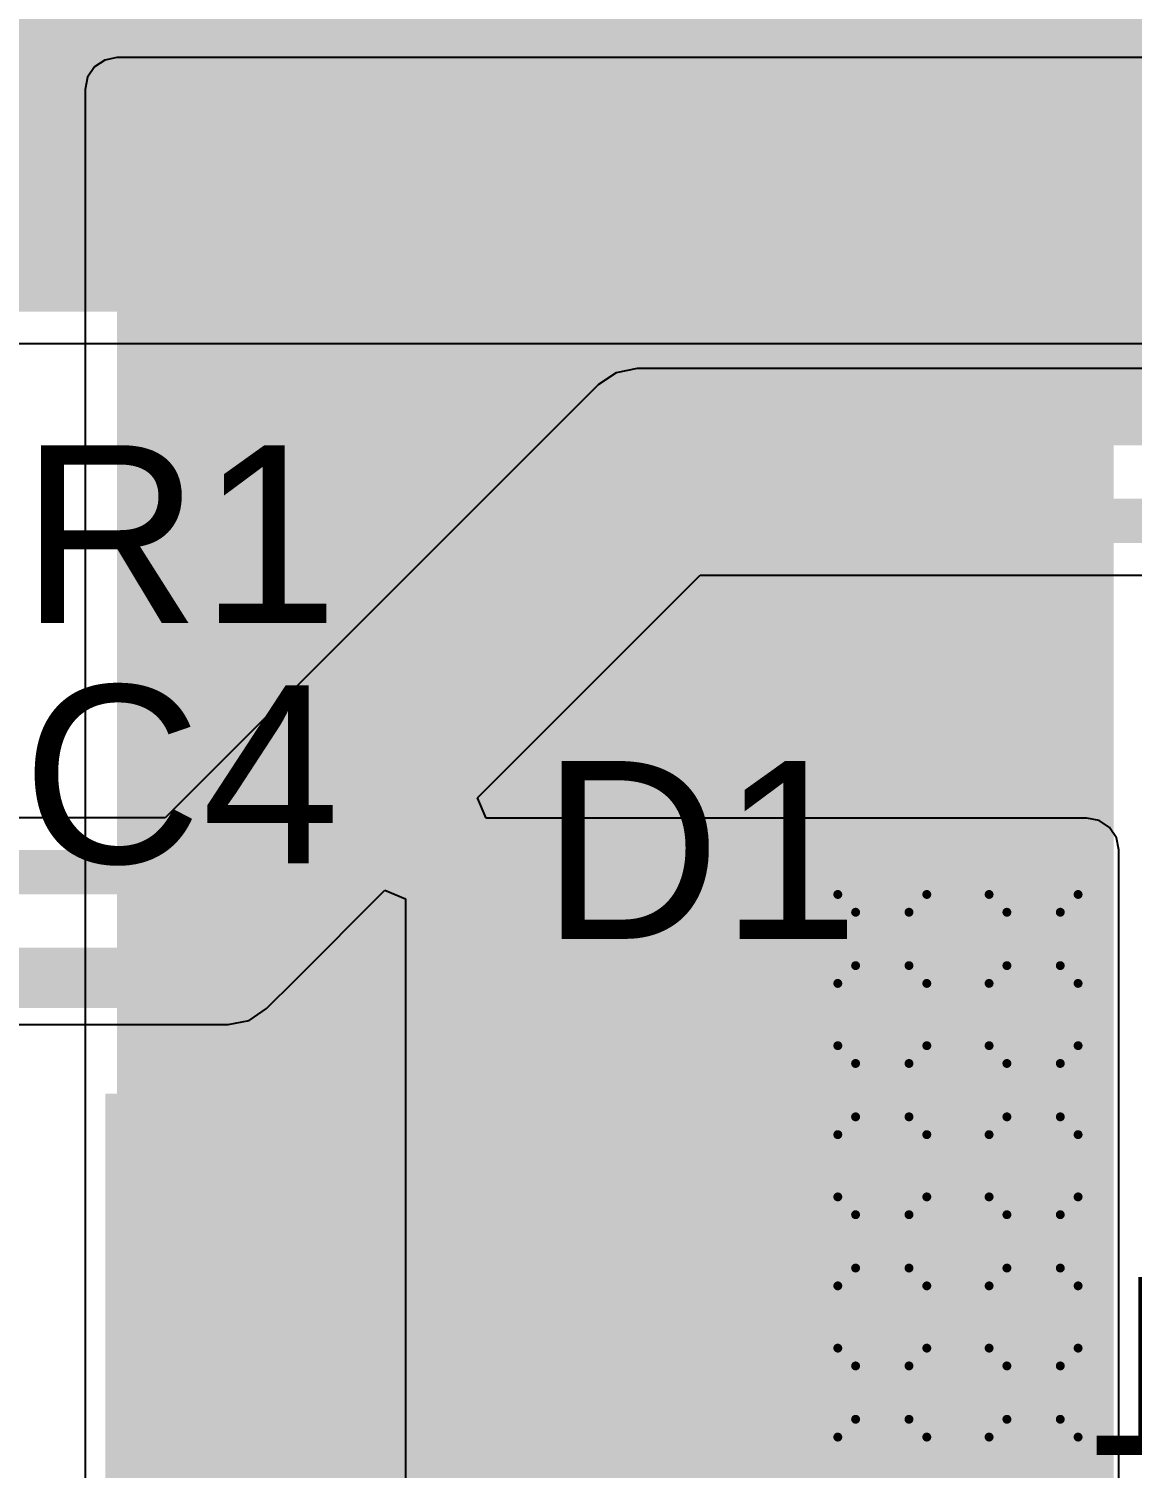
# Model space of a CAD drawing. Header units: inches. Extents: x -8 to 210, y -39 to 109.
# Drawn here: x 76.26 to 82.55, y 13.23 to 21.45 of the extents above; entities that cross this region are included whole.
import ezdxf

# ---------------------------------------------------------------- set-up
doc = ezdxf.new("R2010")
doc.units = ezdxf.units.IN
for name, color, linetype in [('Bottom Layer', 5, 'Continuous'), ('Bottom Overlay', 54, 'Continuous'), ('Bottom Solder', 6, 'Continuous'), ('Drill Drawing', 1, 'Continuous'), ('Top Layer', 1, 'Continuous'), ('Top Overlay', 2, 'Continuous'), ('Top Paste', 8, 'Continuous'), ('Top Solder', 216, 'Continuous'), ('Via Holes', 16, 'Continuous')]:
    doc.layers.add(name, color=color, linetype=linetype)
doc.styles.add('Arial', font='', dxfattribs={"height": 0.2})
doc.styles.add('Arial_Bold', font='', dxfattribs={"height": 0.2})
doc.styles.get('Arial').set_extended_font_data('Arial')
doc.styles.get('Arial_Bold').set_extended_font_data('Arial', bold=True)

# ---------------------------------------------------------------- blocks, each defined once
blk = doc.blocks.new('T__________11')
at = {"layer": 'Top Layer'}
blk.add_hatch(color=1, dxfattribs=at).paths.add_polyline_path([(0.3809999999999999, 0.7619999999999999), (-0.3809999999999999, 0.7619999999999999), (-0.7619999999999999, 0.3809999999999999), (-0.7619999999999999, -0.3809999999999999), (-0.3809999999999999, -0.7619999999999999), (0.3809999999999999, -0.7619999999999999), (0.7619999999999999, -0.3809999999999999), (0.7619999999999999, 0.3809999999999999)])
at = {"layer": 'Top Paste'}
blk.add_hatch(color=8, dxfattribs=at).paths.add_polyline_path([(0.3809999999999999, 0.7619999999999999), (-0.3809999999999999, 0.7619999999999999), (-0.7619999999999999, 0.3809999999999999), (-0.7619999999999999, -0.3809999999999999), (-0.3809999999999999, -0.7619999999999999), (0.3809999999999999, -0.7619999999999999), (0.7619999999999999, -0.3809999999999999), (0.7619999999999999, 0.3809999999999999)])
at = {"layer": 'Top Solder'}
blk.add_hatch(color=216, dxfattribs=at).paths.add_polyline_path([(0.4318, 0.8636), (-0.4318, 0.8636), (-0.8636, 0.4318), (-0.8636, -0.4318), (-0.4318, -0.8636), (0.4318, -0.8636), (0.8636, -0.4318), (0.8636, 0.4318)])
at = {"layer": 'Top Overlay'}
for points in [[(-0.9397999999999999, 0.4318, 0.1999996, 0.1999996, 0), (-0.4318, 0.9397999999999999, 0.1999996, 0.1999996, 0)], [(-0.4318, 0.9397999999999999, 0.1999996, 0.1999996, 0), (0.4318, 0.9397999999999999, 0.1999996, 0.1999996, 0)], [(-0.4318, 0.9397999999999999, 0.1999996, 0.1999996, 0), (0.4318, 0.9397999999999999, 0.1999996, 0.1999996, 0)], [(0.4318, 0.9397999999999999, 0.1999996, 0.1999996, 0), (0.9397999999999999, 0.4318, 0.1999996, 0.1999996, 0)], [(-0.9397999999999999, -0.4318, 0.1999996, 0.1999996, 0), (-0.9397999999999999, 0.4318, 0.1999996, 0.1999996, 0)], [(0.9397999999999999, -0.4318, 0.1999996, 0.1999996, 0), (0.9397999999999999, 0.4318, 0.1999996, 0.1999996, 0)], [(-0.9397999999999999, -0.4318, 0.1999996, 0.1999996, 0), (-0.4318, -0.9397999999999999, 0.1999996, 0.1999996, 0)], [(0.4318, -0.9397999999999999, 0.1999996, 0.1999996, 0), (0.9397999999999999, -0.4318, 0.1999996, 0.1999996, 0)], [(-0.4318, -0.9397999999999999, 0.1999996, 0.1999996, 0), (0.4318, -0.9397999999999999, 0.1999996, 0.1999996, 0)], [(-0.4318, -0.9397999999999999, 0.1999996, 0.1999996, 0), (0.4318, -0.9397999999999999, 0.1999996, 0.1999996, 0)]]:
    blk.add_lwpolyline(points, format="xyseb", dxfattribs=at)
for points in [[(-0.4817998999999999, 0.9397999999999999, 0.0999998, 0.0999998, 1), (-0.3818001, 0.9397999999999999, 0.0999998, 0.0999998, 1)], [(-0.4817998999999999, 0.9397999999999999, 0.0999998, 0.0999998, 1), (-0.3818001, 0.9397999999999999, 0.0999998, 0.0999998, 1)], [(-0.4817998999999999, 0.9397999999999999, 0.0999998, 0.0999998, 1), (-0.3818001, 0.9397999999999999, 0.0999998, 0.0999998, 1)], [(0.3818001, 0.9397999999999999, 0.0999998, 0.0999998, 1), (0.4817998999999999, 0.9397999999999999, 0.0999998, 0.0999998, 1)], [(0.3818001, 0.9397999999999999, 0.0999998, 0.0999998, 1), (0.4817998999999999, 0.9397999999999999, 0.0999998, 0.0999998, 1)], [(0.3818001, 0.9397999999999999, 0.0999998, 0.0999998, 1), (0.4817998999999999, 0.9397999999999999, 0.0999998, 0.0999998, 1)], [(-0.9897999000000001, 0.4318, 0.0999998, 0.0999998, 1), (-0.8898001, 0.4318, 0.0999998, 0.0999998, 1)], [(-0.9897999000000001, 0.4318, 0.0999998, 0.0999998, 1), (-0.8898001, 0.4318, 0.0999998, 0.0999998, 1)], [(0.8898001, 0.4318, 0.0999998, 0.0999998, 1), (0.9897999000000001, 0.4318, 0.0999998, 0.0999998, 1)], [(0.8898001, 0.4318, 0.0999998, 0.0999998, 1), (0.9897999000000001, 0.4318, 0.0999998, 0.0999998, 1)], [(-0.9897999000000001, -0.4318, 0.0999998, 0.0999998, 1), (-0.8898001, -0.4318, 0.0999998, 0.0999998, 1)], [(-0.9897999000000001, -0.4318, 0.0999998, 0.0999998, 1), (-0.8898001, -0.4318, 0.0999998, 0.0999998, 1)], [(0.8898001, -0.4318, 0.0999998, 0.0999998, 1), (0.9897999000000001, -0.4318, 0.0999998, 0.0999998, 1)], [(0.8898001, -0.4318, 0.0999998, 0.0999998, 1), (0.9897999000000001, -0.4318, 0.0999998, 0.0999998, 1)], [(-0.4817998999999999, -0.9397999999999999, 0.0999998, 0.0999998, 1), (-0.3818001, -0.9397999999999999, 0.0999998, 0.0999998, 1)], [(-0.4817998999999999, -0.9397999999999999, 0.0999998, 0.0999998, 1), (-0.3818001, -0.9397999999999999, 0.0999998, 0.0999998, 1)], [(-0.4817998999999999, -0.9397999999999999, 0.0999998, 0.0999998, 1), (-0.3818001, -0.9397999999999999, 0.0999998, 0.0999998, 1)], [(0.3818001, -0.9397999999999999, 0.0999998, 0.0999998, 1), (0.4817998999999999, -0.9397999999999999, 0.0999998, 0.0999998, 1)], [(0.3818001, -0.9397999999999999, 0.0999998, 0.0999998, 1), (0.4817998999999999, -0.9397999999999999, 0.0999998, 0.0999998, 1)], [(0.3818001, -0.9397999999999999, 0.0999998, 0.0999998, 1), (0.4817998999999999, -0.9397999999999999, 0.0999998, 0.0999998, 1)]]:
    blk.add_lwpolyline(points, format="xyseb", close=True, dxfattribs=at)
blk = doc.blocks.new('SMB__112')
at = {"layer": 'Top Layer'}
for points in [[(-3.70000022, -1.20000014), (-3.70000022, 1.20000014), (-0.90000074, 1.20000014), (-0.90000074, -1.20000014)], [(0.90000074, -1.20000014), (0.90000074, 1.20000014), (3.70000022, 1.20000014), (3.70000022, -1.20000014)]]:
    blk.add_hatch(color=1, dxfattribs=at).paths.add_polyline_path(points)
at = {"layer": 'Top Overlay'}
for points in [[(2.59080254, 1.2445873), (4.82600254, 1.2445873), (4.82600254, 1.9049873), (2.59080254, 1.9049873)], [(3.73380254, -1.6510127), (4.82600254, -1.6510127), (4.82600254, 1.3461873), (3.73380254, 1.3461873)], [(2.59080254, -1.9050127), (4.82600254, -1.9050127), (4.82600254, -1.2446127), (2.59080254, -1.2446127)]]:
    blk.add_hatch(color=2, dxfattribs=at).paths.add_polyline_path(points)
at = {"layer": 'Top Paste'}
for points in [[(-3.70000022, -1.20000014), (-3.70000022, 1.20000014), (-0.90000074, 1.20000014), (-0.90000074, -1.20000014)], [(0.90000074, -1.20000014), (0.90000074, 1.20000014), (3.70000022, 1.20000014), (3.70000022, -1.20000014)]]:
    blk.add_hatch(color=8, dxfattribs=at).paths.add_polyline_path(points)
at = {"layer": 'Top Solder'}
for points in [[(-3.80160022, -1.30160014), (-3.80160022, 1.30160014), (-0.7984007399999999, 1.30160014), (-0.7984007399999999, -1.30160014)], [(0.7984007399999999, -1.30160014), (0.7984007399999999, 1.30160014), (3.80160022, 1.30160014), (3.80160022, -1.30160014)]]:
    blk.add_hatch(color=216, dxfattribs=at).paths.add_polyline_path(points)
at = {"layer": 'Top Overlay'}
for points in [[(-2.2098, 1.8542, 0.127, 0.127, 0), (2.5908, 1.8542, 0.127, 0.127, 0)], [(-2.2098, 1.397, 0.127, 0.127, 0), (-2.2098, 1.8542, 0.127, 0.127, 0)], [(-2.2098, -1.8542, 0.127, 0.127, 0), (-2.2098, -1.397, 0.127, 0.127, 0)], [(-2.2098, -1.8542, 0.127, 0.127, 0), (2.5908, -1.8542, 0.127, 0.127, 0)]]:
    blk.add_lwpolyline(points, format="xyseb", dxfattribs=at)
for points in [[(-2.24155, 1.8542, 0.0635, 0.0635, 1), (-2.17805, 1.8542, 0.0635, 0.0635, 1)], [(-2.24155, 1.8542, 0.0635, 0.0635, 1), (-2.17805, 1.8542, 0.0635, 0.0635, 1)], [(2.55905, 1.8542, 0.0635, 0.0635, 1), (2.62255, 1.8542, 0.0635, 0.0635, 1)], [(-2.24155, 1.397, 0.0635, 0.0635, 1), (-2.17805, 1.397, 0.0635, 0.0635, 1)], [(-2.24155, -1.397, 0.0635, 0.0635, 1), (-2.17805, -1.397, 0.0635, 0.0635, 1)], [(-2.24155, -1.8542, 0.0635, 0.0635, 1), (-2.17805, -1.8542, 0.0635, 0.0635, 1)], [(-2.24155, -1.8542, 0.0635, 0.0635, 1), (-2.17805, -1.8542, 0.0635, 0.0635, 1)], [(2.55905, -1.8542, 0.0635, 0.0635, 1), (2.62255, -1.8542, 0.0635, 0.0635, 1)]]:
    blk.add_lwpolyline(points, format="xyseb", close=True, dxfattribs=at)

msp = doc.modelspace()

# ---------------------------------------------------------------- hatches: boundary and pattern name
at = {"layer": 'Bottom Layer'}
for points in [[(87.122, 20.5486), (87.122, 21.9964), (60.14719999999999, 21.9964), (60.14719999999999, 20.5486)], [(76.19999999999999, 19.8374), (87.122, 19.8374), (87.122, 21.8186), (76.19999999999999, 21.8186)], [(82.296, 16.764), (78.5876, 16.764), (78.5876, 9.296399999999998), (82.296, 9.296399999999998)]]:
    msp.add_hatch(color=5, dxfattribs=at).paths.add_polyline_path(points)
h = msp.add_hatch(color=5, dxfattribs=at)
edge = h.paths.add_edge_path()
edge.add_arc((81.1276, 16.256), 0.2999994, 0, 360)
h = msp.add_hatch(color=5, dxfattribs=at)
edge = h.paths.add_edge_path()
edge.add_arc((81.9912, 16.256), 0.2999994, 0, 360)
h = msp.add_hatch(color=5, dxfattribs=at)
edge = h.paths.add_edge_path()
edge.add_arc((81.1276, 15.3924), 0.2999994, 0, 360)
h = msp.add_hatch(color=5, dxfattribs=at)
edge = h.paths.add_edge_path()
edge.add_arc((81.9912, 15.3924), 0.2999994, 0, 360)
h = msp.add_hatch(color=5, dxfattribs=at)
edge = h.paths.add_edge_path()
edge.add_arc((81.1276, 14.5288), 0.2999994, 0, 360)
h = msp.add_hatch(color=5, dxfattribs=at)
edge = h.paths.add_edge_path()
edge.add_arc((81.9912, 14.5288), 0.2999994, 0, 360)
h = msp.add_hatch(color=5, dxfattribs=at)
edge = h.paths.add_edge_path()
edge.add_arc((81.1276, 13.6652), 0.2999994, 0, 360)
h = msp.add_hatch(color=5, dxfattribs=at)
edge = h.paths.add_edge_path()
edge.add_arc((81.9912, 13.6652), 0.2999994, 0, 360)
at = {"layer": 'Bottom Solder'}
h = msp.add_hatch(color=6, dxfattribs=at)
edge = h.paths.add_edge_path()
edge.add_arc((81.1276, 16.256), 0.4015993999999999, 0, 360)
h = msp.add_hatch(color=6, dxfattribs=at)
edge = h.paths.add_edge_path()
edge.add_arc((81.9912, 16.256), 0.4015993999999999, 0, 360)
h = msp.add_hatch(color=6, dxfattribs=at)
edge = h.paths.add_edge_path()
edge.add_arc((81.1276, 15.3924), 0.4015993999999999, 0, 360)
h = msp.add_hatch(color=6, dxfattribs=at)
edge = h.paths.add_edge_path()
edge.add_arc((81.9912, 15.3924), 0.4015993999999999, 0, 360)
h = msp.add_hatch(color=6, dxfattribs=at)
edge = h.paths.add_edge_path()
edge.add_arc((81.1276, 14.5288), 0.4015993999999999, 0, 360)
h = msp.add_hatch(color=6, dxfattribs=at)
edge = h.paths.add_edge_path()
edge.add_arc((81.9912, 14.5288), 0.4015993999999999, 0, 360)
h = msp.add_hatch(color=6, dxfattribs=at)
edge = h.paths.add_edge_path()
edge.add_arc((81.1276, 13.6652), 0.4015993999999999, 0, 360)
h = msp.add_hatch(color=6, dxfattribs=at)
edge = h.paths.add_edge_path()
edge.add_arc((81.9912, 13.6652), 0.4015993999999999, 0, 360)
at = {"layer": 'Top Layer'}
for points in [[(76.7588, 9.3218), (82.44839999999999, 9.3218), (82.44839999999999, 21.1074), (76.7588, 21.1074)], [(81.7372, 19.4056), (84.5058, 19.4056), (84.5058, 21.1074), (81.7372, 21.1074)]]:
    msp.add_hatch(color=1, dxfattribs=at).paths.add_polyline_path(points)
h = msp.add_hatch(color=1, dxfattribs=at)
edge = h.paths.add_edge_path()
edge.add_arc((81.1276, 16.256), 0.2999994, 0, 360)
h = msp.add_hatch(color=1, dxfattribs=at)
edge = h.paths.add_edge_path()
edge.add_arc((81.9912, 16.256), 0.2999994, 0, 360)
h = msp.add_hatch(color=1, dxfattribs=at)
edge = h.paths.add_edge_path()
edge.add_arc((81.1276, 15.3924), 0.2999994, 0, 360)
h = msp.add_hatch(color=1, dxfattribs=at)
edge = h.paths.add_edge_path()
edge.add_arc((81.9912, 15.3924), 0.2999994, 0, 360)
h = msp.add_hatch(color=1, dxfattribs=at)
edge = h.paths.add_edge_path()
edge.add_arc((81.1276, 14.5288), 0.2999994, 0, 360)
h = msp.add_hatch(color=1, dxfattribs=at)
edge = h.paths.add_edge_path()
edge.add_arc((81.9912, 14.5288), 0.2999994, 0, 360)
h = msp.add_hatch(color=1, dxfattribs=at)
edge = h.paths.add_edge_path()
edge.add_arc((81.1276, 13.6652), 0.2999994, 0, 360)
h = msp.add_hatch(color=1, dxfattribs=at)
edge = h.paths.add_edge_path()
edge.add_arc((81.9912, 13.6652), 0.2999994, 0, 360)
at = {"layer": 'Top Solder'}
h = msp.add_hatch(color=216, dxfattribs=at)
edge = h.paths.add_edge_path()
edge.add_arc((81.1276, 16.256), 0.4015993999999999, 0, 360)
h = msp.add_hatch(color=216, dxfattribs=at)
edge = h.paths.add_edge_path()
edge.add_arc((81.9912, 16.256), 0.4015993999999999, 0, 360)
h = msp.add_hatch(color=216, dxfattribs=at)
edge = h.paths.add_edge_path()
edge.add_arc((81.1276, 15.3924), 0.4015993999999999, 0, 360)
h = msp.add_hatch(color=216, dxfattribs=at)
edge = h.paths.add_edge_path()
edge.add_arc((81.9912, 15.3924), 0.4015993999999999, 0, 360)
h = msp.add_hatch(color=216, dxfattribs=at)
edge = h.paths.add_edge_path()
edge.add_arc((81.1276, 14.5288), 0.4015993999999999, 0, 360)
h = msp.add_hatch(color=216, dxfattribs=at)
edge = h.paths.add_edge_path()
edge.add_arc((81.9912, 14.5288), 0.4015993999999999, 0, 360)
h = msp.add_hatch(color=216, dxfattribs=at)
edge = h.paths.add_edge_path()
edge.add_arc((81.1276, 13.6652), 0.4015993999999999, 0, 360)
h = msp.add_hatch(color=216, dxfattribs=at)
edge = h.paths.add_edge_path()
edge.add_arc((81.9912, 13.6652), 0.4015993999999999, 0, 360)
at = {"layer": 'Via Holes'}
h = msp.add_hatch(color=7, dxfattribs=at)
edge = h.paths.add_edge_path()
edge.add_arc((81.1276, 16.256), 0.1499997, 0, 360)
h = msp.add_hatch(color=7, dxfattribs=at)
edge = h.paths.add_edge_path()
edge.add_arc((81.9912, 16.256), 0.1499997, 0, 360)
h = msp.add_hatch(color=7, dxfattribs=at)
edge = h.paths.add_edge_path()
edge.add_arc((81.1276, 15.3924), 0.1499997, 0, 360)
h = msp.add_hatch(color=7, dxfattribs=at)
edge = h.paths.add_edge_path()
edge.add_arc((81.9912, 15.3924), 0.1499997, 0, 360)
h = msp.add_hatch(color=7, dxfattribs=at)
edge = h.paths.add_edge_path()
edge.add_arc((81.1276, 14.5288), 0.1499997, 0, 360)
h = msp.add_hatch(color=7, dxfattribs=at)
edge = h.paths.add_edge_path()
edge.add_arc((81.9912, 14.5288), 0.1499997, 0, 360)
h = msp.add_hatch(color=7, dxfattribs=at)
edge = h.paths.add_edge_path()
edge.add_arc((81.1276, 13.6652), 0.1499997, 0, 360)
h = msp.add_hatch(color=7, dxfattribs=at)
edge = h.paths.add_edge_path()
edge.add_arc((81.9912, 13.6652), 0.1499997, 0, 360)

# ---------------------------------------------------------------- linework, layer by layer
at = {"layer": 'Bottom Layer'}
for p, q in [((76.19999999999999, 19.65611766), (84.59358239999999, 19.65611766)), ((79.60880954, 19.48951652), (79.50798932, 19.4221481)), ((79.72773742, 19.51317154), (79.60880954, 19.48951652)), ((84.65596988, 19.51317154), (79.72773742, 19.51317154)), ((79.50798932, 19.4221481), (77.03361783999999, 16.94777662)), ((78.81771384, 17.0626151), (80.0879272, 18.33282846)), ((80.0879272, 18.33282846), (84.7006434, 18.33282846)), ((78.8663142, 16.94528234), (78.81771384, 17.0626151)), ((77.03361783999999, 16.94777662), (51.79231958, 16.94777662)), ((82.296, 16.94528234), (78.8663142, 16.94528234)), ((82.36537248, 16.93148252), (82.296, 16.94528234)), ((82.42418617999999, 16.89218618), (82.36537248, 16.93148252)), ((82.46348251999999, 16.83337248), (82.42418617999999, 16.89218618)), ((82.47728234, 16.764), (82.46348251999999, 16.83337248)), ((82.47728234, 16.26141528), (82.47728234, 16.764)), ((77.77722062, 16.02212442), (78.2889849, 16.53388616)), ((78.2889849, 16.53388616), (78.40631765999998, 16.4852858)), ((78.40631765999998, 16.4852858), (78.40631765999998, 9.296399999999998)), ((82.4783593, 16.256), (82.47728234, 16.26141528)), ((82.47728234, 16.25058472), (82.4783593, 16.256)), ((82.47728234, 15.39781528), (82.47728234, 16.25058472)), ((77.61355064, 15.85845698), (77.77721299999999, 16.02211934)), ((77.77721299999999, 16.02211934), (77.77722062, 16.02212442)), ((77.39380254, 15.76743354), (77.51273042, 15.79108856)), ((77.51273042, 15.79108856), (77.61355064, 15.85845698)), ((51.43213488, 15.76743354), (77.39380254, 15.76743354)), ((82.4783593, 15.3924), (82.47728234, 15.39781528)), ((82.47728234, 15.38698472), (82.4783593, 15.3924)), ((82.47728234, 14.53421528), (82.47728234, 15.38698472)), ((82.4783593, 14.5288), (82.47728234, 14.53421528)), ((82.47728234, 14.52338472), (82.4783593, 14.5288)), ((82.47728234, 13.67061528), (82.47728234, 14.52338472)), ((82.4783593, 13.6652), (82.47728234, 13.67061528)), ((82.47728234, 13.65978472), (82.4783593, 13.6652)), ((82.47728234, 12.80701528), (82.47728234, 13.65978472))]:
    msp.add_line(p, q, dxfattribs=at)
for points in [[(77.1623425, 16.63700508, 0.254, 0.254, 0), (79.72773742, 19.2024, 0.254, 0.254, 0)], [(79.72773742, 19.2024, 0.254, 0.254, 0), (85.09342138, 19.2024, 0.254, 0.254, 0)], [(77.55747252, 16.24187252, 0.254, 0.254, 0), (79.9592, 18.6436, 0.254, 0.254, 0)], [(79.9592, 18.6436, 0.254, 0.254, 0), (85.0313006, 18.6436, 0.254, 0.254, 0)], [(51.66359492, 16.63700508, 0.254, 0.254, 0), (77.1623425, 16.63700508, 0.254, 0.254, 0)], [(77.39380254, 16.07820508, 0.254, 0.254, 0), (77.55746998, 16.24187252, 0.254, 0.254, 0)], [(77.55746998, 16.24187252, 0.254, 0.254, 0), (77.55747252, 16.24187252, 0.254, 0.254, 0)], [(51.43213488, 16.07820508, 0.254, 0.254, 0), (77.39380254, 16.07820508, 0.254, 0.254, 0)]]:
    msp.add_lwpolyline(points, format="xyseb", dxfattribs=at)
for points in [[(79.66423741999999, 19.2024, 0.127, 0.127, 1), (79.79123741999999, 19.2024, 0.127, 0.127, 1)], [(79.66423741999999, 19.2024, 0.127, 0.127, 1), (79.79123741999999, 19.2024, 0.127, 0.127, 1)], [(79.8957, 18.6436, 0.127, 0.127, 1), (80.0227, 18.6436, 0.127, 0.127, 1)], [(79.8957, 18.6436, 0.127, 0.127, 1), (80.0227, 18.6436, 0.127, 0.127, 1)], [(77.0988425, 16.63700508, 0.127, 0.127, 1), (77.2258425, 16.63700508, 0.127, 0.127, 1)], [(77.0988425, 16.63700508, 0.127, 0.127, 1), (77.2258425, 16.63700508, 0.127, 0.127, 1)], [(77.49396997999999, 16.24187252, 0.127, 0.127, 1), (77.62096998, 16.24187252, 0.127, 0.127, 1)], [(77.49396997999999, 16.24187252, 0.127, 0.127, 1), (77.62096998, 16.24187252, 0.127, 0.127, 1)], [(77.49397252, 16.24187252, 0.127, 0.127, 1), (77.62097252, 16.24187252, 0.127, 0.127, 1)], [(77.49397252, 16.24187252, 0.127, 0.127, 1), (77.62097252, 16.24187252, 0.127, 0.127, 1)], [(77.33030253999999, 16.07820508, 0.127, 0.127, 1), (77.45730254, 16.07820508, 0.127, 0.127, 1)], [(77.33030253999999, 16.07820508, 0.127, 0.127, 1), (77.45730254, 16.07820508, 0.127, 0.127, 1)]]:
    msp.add_lwpolyline(points, format="xyseb", close=True, dxfattribs=at)
at = {"layer": 'Drill Drawing'}
for points in [[(80.8736, 16.51, 0.0508, 0.0508, 0), (81.3816, 16.51, 0.0508, 0.0508, 0)], [(80.8736, 16.002, 0.0508, 0.0508, 0), (80.8736, 16.51, 0.0508, 0.0508, 0)], [(81.3816, 16.002, 0.0508, 0.0508, 0), (81.3816, 16.51, 0.0508, 0.0508, 0)], [(81.7372, 16.51, 0.0508, 0.0508, 0), (82.2452, 16.51, 0.0508, 0.0508, 0)], [(81.7372, 16.002, 0.0508, 0.0508, 0), (81.7372, 16.51, 0.0508, 0.0508, 0)], [(82.2452, 16.002, 0.0508, 0.0508, 0), (82.2452, 16.51, 0.0508, 0.0508, 0)], [(80.9752, 16.4084, 0.0508, 0.0508, 0), (81.28, 16.4084, 0.0508, 0.0508, 0)], [(80.9752, 16.1036, 0.0508, 0.0508, 0), (80.9752, 16.4084, 0.0508, 0.0508, 0)], [(81.28, 16.1036, 0.0508, 0.0508, 0), (81.28, 16.4084, 0.0508, 0.0508, 0)], [(81.83879999999999, 16.4084, 0.0508, 0.0508, 0), (82.14359999999999, 16.4084, 0.0508, 0.0508, 0)], [(81.83879999999999, 16.1036, 0.0508, 0.0508, 0), (81.83879999999999, 16.4084, 0.0508, 0.0508, 0)], [(82.14359999999999, 16.1036, 0.0508, 0.0508, 0), (82.14359999999999, 16.4084, 0.0508, 0.0508, 0)], [(80.9752, 16.1036, 0.0508, 0.0508, 0), (81.28, 16.1036, 0.0508, 0.0508, 0)], [(81.83879999999999, 16.1036, 0.0508, 0.0508, 0), (82.14359999999999, 16.1036, 0.0508, 0.0508, 0)], [(80.8736, 16.002, 0.0508, 0.0508, 0), (81.3816, 16.002, 0.0508, 0.0508, 0)], [(81.7372, 16.002, 0.0508, 0.0508, 0), (82.2452, 16.002, 0.0508, 0.0508, 0)], [(80.8736, 15.6464, 0.0508, 0.0508, 0), (81.3816, 15.6464, 0.0508, 0.0508, 0)], [(80.8736, 15.1384, 0.0508, 0.0508, 0), (80.8736, 15.6464, 0.0508, 0.0508, 0)], [(81.3816, 15.1384, 0.0508, 0.0508, 0), (81.3816, 15.6464, 0.0508, 0.0508, 0)], [(81.7372, 15.6464, 0.0508, 0.0508, 0), (82.2452, 15.6464, 0.0508, 0.0508, 0)], [(81.7372, 15.1384, 0.0508, 0.0508, 0), (81.7372, 15.6464, 0.0508, 0.0508, 0)], [(82.2452, 15.1384, 0.0508, 0.0508, 0), (82.2452, 15.6464, 0.0508, 0.0508, 0)], [(80.9752, 15.5448, 0.0508, 0.0508, 0), (81.28, 15.5448, 0.0508, 0.0508, 0)], [(80.9752, 15.24, 0.0508, 0.0508, 0), (80.9752, 15.5448, 0.0508, 0.0508, 0)], [(81.28, 15.24, 0.0508, 0.0508, 0), (81.28, 15.5448, 0.0508, 0.0508, 0)], [(81.83879999999999, 15.5448, 0.0508, 0.0508, 0), (82.14359999999999, 15.5448, 0.0508, 0.0508, 0)], [(81.83879999999999, 15.24, 0.0508, 0.0508, 0), (81.83879999999999, 15.5448, 0.0508, 0.0508, 0)], [(82.14359999999999, 15.24, 0.0508, 0.0508, 0), (82.14359999999999, 15.5448, 0.0508, 0.0508, 0)], [(80.9752, 15.24, 0.0508, 0.0508, 0), (81.28, 15.24, 0.0508, 0.0508, 0)], [(81.83879999999999, 15.24, 0.0508, 0.0508, 0), (82.14359999999999, 15.24, 0.0508, 0.0508, 0)], [(80.8736, 15.1384, 0.0508, 0.0508, 0), (81.3816, 15.1384, 0.0508, 0.0508, 0)], [(81.7372, 15.1384, 0.0508, 0.0508, 0), (82.2452, 15.1384, 0.0508, 0.0508, 0)], [(80.8736, 14.7828, 0.0508, 0.0508, 0), (81.3816, 14.7828, 0.0508, 0.0508, 0)], [(80.8736, 14.2748, 0.0508, 0.0508, 0), (80.8736, 14.7828, 0.0508, 0.0508, 0)], [(81.3816, 14.2748, 0.0508, 0.0508, 0), (81.3816, 14.7828, 0.0508, 0.0508, 0)], [(81.7372, 14.7828, 0.0508, 0.0508, 0), (82.2452, 14.7828, 0.0508, 0.0508, 0)], [(81.7372, 14.2748, 0.0508, 0.0508, 0), (81.7372, 14.7828, 0.0508, 0.0508, 0)], [(82.2452, 14.2748, 0.0508, 0.0508, 0), (82.2452, 14.7828, 0.0508, 0.0508, 0)], [(80.9752, 14.6812, 0.0508, 0.0508, 0), (81.28, 14.6812, 0.0508, 0.0508, 0)], [(80.9752, 14.3764, 0.0508, 0.0508, 0), (80.9752, 14.6812, 0.0508, 0.0508, 0)], [(81.28, 14.3764, 0.0508, 0.0508, 0), (81.28, 14.6812, 0.0508, 0.0508, 0)], [(81.83879999999999, 14.6812, 0.0508, 0.0508, 0), (82.14359999999999, 14.6812, 0.0508, 0.0508, 0)], [(81.83879999999999, 14.3764, 0.0508, 0.0508, 0), (81.83879999999999, 14.6812, 0.0508, 0.0508, 0)], [(82.14359999999999, 14.3764, 0.0508, 0.0508, 0), (82.14359999999999, 14.6812, 0.0508, 0.0508, 0)], [(80.9752, 14.3764, 0.0508, 0.0508, 0), (81.28, 14.3764, 0.0508, 0.0508, 0)], [(81.83879999999999, 14.3764, 0.0508, 0.0508, 0), (82.14359999999999, 14.3764, 0.0508, 0.0508, 0)], [(80.8736, 14.2748, 0.0508, 0.0508, 0), (81.3816, 14.2748, 0.0508, 0.0508, 0)], [(81.7372, 14.2748, 0.0508, 0.0508, 0), (82.2452, 14.2748, 0.0508, 0.0508, 0)], [(80.8736, 13.9192, 0.0508, 0.0508, 0), (81.3816, 13.9192, 0.0508, 0.0508, 0)], [(80.8736, 13.4112, 0.0508, 0.0508, 0), (80.8736, 13.9192, 0.0508, 0.0508, 0)], [(81.3816, 13.4112, 0.0508, 0.0508, 0), (81.3816, 13.9192, 0.0508, 0.0508, 0)], [(81.7372, 13.9192, 0.0508, 0.0508, 0), (82.2452, 13.9192, 0.0508, 0.0508, 0)], [(81.7372, 13.4112, 0.0508, 0.0508, 0), (81.7372, 13.9192, 0.0508, 0.0508, 0)], [(82.2452, 13.4112, 0.0508, 0.0508, 0), (82.2452, 13.9192, 0.0508, 0.0508, 0)], [(80.9752, 13.8176, 0.0508, 0.0508, 0), (81.28, 13.8176, 0.0508, 0.0508, 0)], [(80.9752, 13.5128, 0.0508, 0.0508, 0), (80.9752, 13.8176, 0.0508, 0.0508, 0)], [(81.28, 13.5128, 0.0508, 0.0508, 0), (81.28, 13.8176, 0.0508, 0.0508, 0)], [(81.83879999999999, 13.8176, 0.0508, 0.0508, 0), (82.14359999999999, 13.8176, 0.0508, 0.0508, 0)], [(81.83879999999999, 13.5128, 0.0508, 0.0508, 0), (81.83879999999999, 13.8176, 0.0508, 0.0508, 0)], [(82.14359999999999, 13.5128, 0.0508, 0.0508, 0), (82.14359999999999, 13.8176, 0.0508, 0.0508, 0)], [(80.9752, 13.5128, 0.0508, 0.0508, 0), (81.28, 13.5128, 0.0508, 0.0508, 0)], [(81.83879999999999, 13.5128, 0.0508, 0.0508, 0), (82.14359999999999, 13.5128, 0.0508, 0.0508, 0)], [(80.8736, 13.4112, 0.0508, 0.0508, 0), (81.3816, 13.4112, 0.0508, 0.0508, 0)], [(81.7372, 13.4112, 0.0508, 0.0508, 0), (82.2452, 13.4112, 0.0508, 0.0508, 0)]]:
    msp.add_lwpolyline(points, format="xyseb", dxfattribs=at)
for points in [[(80.8609, 16.51, 0.0254, 0.0254, 1), (80.88629999999999, 16.51, 0.0254, 0.0254, 1)], [(80.8609, 16.51, 0.0254, 0.0254, 1), (80.88629999999999, 16.51, 0.0254, 0.0254, 1)], [(81.3689, 16.51, 0.0254, 0.0254, 1), (81.39429999999999, 16.51, 0.0254, 0.0254, 1)], [(81.3689, 16.51, 0.0254, 0.0254, 1), (81.39429999999999, 16.51, 0.0254, 0.0254, 1)], [(81.72449999999999, 16.51, 0.0254, 0.0254, 1), (81.7499, 16.51, 0.0254, 0.0254, 1)], [(81.72449999999999, 16.51, 0.0254, 0.0254, 1), (81.7499, 16.51, 0.0254, 0.0254, 1)], [(82.23249999999999, 16.51, 0.0254, 0.0254, 1), (82.2579, 16.51, 0.0254, 0.0254, 1)], [(82.23249999999999, 16.51, 0.0254, 0.0254, 1), (82.2579, 16.51, 0.0254, 0.0254, 1)], [(80.96249999999999, 16.4084, 0.0254, 0.0254, 1), (80.9879, 16.4084, 0.0254, 0.0254, 1)], [(80.96249999999999, 16.4084, 0.0254, 0.0254, 1), (80.9879, 16.4084, 0.0254, 0.0254, 1)], [(81.26729999999999, 16.4084, 0.0254, 0.0254, 1), (81.2927, 16.4084, 0.0254, 0.0254, 1)], [(81.26729999999999, 16.4084, 0.0254, 0.0254, 1), (81.2927, 16.4084, 0.0254, 0.0254, 1)], [(81.8261, 16.4084, 0.0254, 0.0254, 1), (81.8515, 16.4084, 0.0254, 0.0254, 1)], [(81.8261, 16.4084, 0.0254, 0.0254, 1), (81.8515, 16.4084, 0.0254, 0.0254, 1)], [(82.1309, 16.4084, 0.0254, 0.0254, 1), (82.1563, 16.4084, 0.0254, 0.0254, 1)], [(82.1309, 16.4084, 0.0254, 0.0254, 1), (82.1563, 16.4084, 0.0254, 0.0254, 1)], [(80.96249999999999, 16.1036, 0.0254, 0.0254, 1), (80.9879, 16.1036, 0.0254, 0.0254, 1)], [(80.96249999999999, 16.1036, 0.0254, 0.0254, 1), (80.9879, 16.1036, 0.0254, 0.0254, 1)], [(81.26729999999999, 16.1036, 0.0254, 0.0254, 1), (81.2927, 16.1036, 0.0254, 0.0254, 1)], [(81.26729999999999, 16.1036, 0.0254, 0.0254, 1), (81.2927, 16.1036, 0.0254, 0.0254, 1)], [(81.8261, 16.1036, 0.0254, 0.0254, 1), (81.8515, 16.1036, 0.0254, 0.0254, 1)], [(81.8261, 16.1036, 0.0254, 0.0254, 1), (81.8515, 16.1036, 0.0254, 0.0254, 1)], [(82.1309, 16.1036, 0.0254, 0.0254, 1), (82.1563, 16.1036, 0.0254, 0.0254, 1)], [(82.1309, 16.1036, 0.0254, 0.0254, 1), (82.1563, 16.1036, 0.0254, 0.0254, 1)], [(80.8609, 16.002, 0.0254, 0.0254, 1), (80.88629999999999, 16.002, 0.0254, 0.0254, 1)], [(80.8609, 16.002, 0.0254, 0.0254, 1), (80.88629999999999, 16.002, 0.0254, 0.0254, 1)], [(81.3689, 16.002, 0.0254, 0.0254, 1), (81.39429999999999, 16.002, 0.0254, 0.0254, 1)], [(81.3689, 16.002, 0.0254, 0.0254, 1), (81.39429999999999, 16.002, 0.0254, 0.0254, 1)], [(81.72449999999999, 16.002, 0.0254, 0.0254, 1), (81.7499, 16.002, 0.0254, 0.0254, 1)], [(81.72449999999999, 16.002, 0.0254, 0.0254, 1), (81.7499, 16.002, 0.0254, 0.0254, 1)], [(82.23249999999999, 16.002, 0.0254, 0.0254, 1), (82.2579, 16.002, 0.0254, 0.0254, 1)], [(82.23249999999999, 16.002, 0.0254, 0.0254, 1), (82.2579, 16.002, 0.0254, 0.0254, 1)], [(80.8609, 15.6464, 0.0254, 0.0254, 1), (80.88629999999999, 15.6464, 0.0254, 0.0254, 1)], [(80.8609, 15.6464, 0.0254, 0.0254, 1), (80.88629999999999, 15.6464, 0.0254, 0.0254, 1)], [(81.3689, 15.6464, 0.0254, 0.0254, 1), (81.39429999999999, 15.6464, 0.0254, 0.0254, 1)], [(81.3689, 15.6464, 0.0254, 0.0254, 1), (81.39429999999999, 15.6464, 0.0254, 0.0254, 1)], [(81.72449999999999, 15.6464, 0.0254, 0.0254, 1), (81.7499, 15.6464, 0.0254, 0.0254, 1)], [(81.72449999999999, 15.6464, 0.0254, 0.0254, 1), (81.7499, 15.6464, 0.0254, 0.0254, 1)], [(82.23249999999999, 15.6464, 0.0254, 0.0254, 1), (82.2579, 15.6464, 0.0254, 0.0254, 1)], [(82.23249999999999, 15.6464, 0.0254, 0.0254, 1), (82.2579, 15.6464, 0.0254, 0.0254, 1)], [(80.96249999999999, 15.5448, 0.0254, 0.0254, 1), (80.9879, 15.5448, 0.0254, 0.0254, 1)], [(80.96249999999999, 15.5448, 0.0254, 0.0254, 1), (80.9879, 15.5448, 0.0254, 0.0254, 1)], [(81.26729999999999, 15.5448, 0.0254, 0.0254, 1), (81.2927, 15.5448, 0.0254, 0.0254, 1)], [(81.26729999999999, 15.5448, 0.0254, 0.0254, 1), (81.2927, 15.5448, 0.0254, 0.0254, 1)], [(81.8261, 15.5448, 0.0254, 0.0254, 1), (81.8515, 15.5448, 0.0254, 0.0254, 1)], [(81.8261, 15.5448, 0.0254, 0.0254, 1), (81.8515, 15.5448, 0.0254, 0.0254, 1)], [(82.1309, 15.5448, 0.0254, 0.0254, 1), (82.1563, 15.5448, 0.0254, 0.0254, 1)], [(82.1309, 15.5448, 0.0254, 0.0254, 1), (82.1563, 15.5448, 0.0254, 0.0254, 1)], [(80.96249999999999, 15.24, 0.0254, 0.0254, 1), (80.9879, 15.24, 0.0254, 0.0254, 1)], [(80.96249999999999, 15.24, 0.0254, 0.0254, 1), (80.9879, 15.24, 0.0254, 0.0254, 1)], [(81.26729999999999, 15.24, 0.0254, 0.0254, 1), (81.2927, 15.24, 0.0254, 0.0254, 1)], [(81.26729999999999, 15.24, 0.0254, 0.0254, 1), (81.2927, 15.24, 0.0254, 0.0254, 1)], [(81.8261, 15.24, 0.0254, 0.0254, 1), (81.8515, 15.24, 0.0254, 0.0254, 1)], [(81.8261, 15.24, 0.0254, 0.0254, 1), (81.8515, 15.24, 0.0254, 0.0254, 1)], [(82.1309, 15.24, 0.0254, 0.0254, 1), (82.1563, 15.24, 0.0254, 0.0254, 1)], [(82.1309, 15.24, 0.0254, 0.0254, 1), (82.1563, 15.24, 0.0254, 0.0254, 1)], [(80.8609, 15.1384, 0.0254, 0.0254, 1), (80.88629999999999, 15.1384, 0.0254, 0.0254, 1)], [(80.8609, 15.1384, 0.0254, 0.0254, 1), (80.88629999999999, 15.1384, 0.0254, 0.0254, 1)], [(81.3689, 15.1384, 0.0254, 0.0254, 1), (81.39429999999999, 15.1384, 0.0254, 0.0254, 1)], [(81.3689, 15.1384, 0.0254, 0.0254, 1), (81.39429999999999, 15.1384, 0.0254, 0.0254, 1)], [(81.72449999999999, 15.1384, 0.0254, 0.0254, 1), (81.7499, 15.1384, 0.0254, 0.0254, 1)], [(81.72449999999999, 15.1384, 0.0254, 0.0254, 1), (81.7499, 15.1384, 0.0254, 0.0254, 1)], [(82.23249999999999, 15.1384, 0.0254, 0.0254, 1), (82.2579, 15.1384, 0.0254, 0.0254, 1)], [(82.23249999999999, 15.1384, 0.0254, 0.0254, 1), (82.2579, 15.1384, 0.0254, 0.0254, 1)], [(80.8609, 14.7828, 0.0254, 0.0254, 1), (80.88629999999999, 14.7828, 0.0254, 0.0254, 1)], [(80.8609, 14.7828, 0.0254, 0.0254, 1), (80.88629999999999, 14.7828, 0.0254, 0.0254, 1)], [(81.3689, 14.7828, 0.0254, 0.0254, 1), (81.39429999999999, 14.7828, 0.0254, 0.0254, 1)], [(81.3689, 14.7828, 0.0254, 0.0254, 1), (81.39429999999999, 14.7828, 0.0254, 0.0254, 1)], [(81.72449999999999, 14.7828, 0.0254, 0.0254, 1), (81.7499, 14.7828, 0.0254, 0.0254, 1)], [(81.72449999999999, 14.7828, 0.0254, 0.0254, 1), (81.7499, 14.7828, 0.0254, 0.0254, 1)], [(82.23249999999999, 14.7828, 0.0254, 0.0254, 1), (82.2579, 14.7828, 0.0254, 0.0254, 1)], [(82.23249999999999, 14.7828, 0.0254, 0.0254, 1), (82.2579, 14.7828, 0.0254, 0.0254, 1)], [(80.96249999999999, 14.6812, 0.0254, 0.0254, 1), (80.9879, 14.6812, 0.0254, 0.0254, 1)], [(80.96249999999999, 14.6812, 0.0254, 0.0254, 1), (80.9879, 14.6812, 0.0254, 0.0254, 1)], [(81.26729999999999, 14.6812, 0.0254, 0.0254, 1), (81.2927, 14.6812, 0.0254, 0.0254, 1)], [(81.26729999999999, 14.6812, 0.0254, 0.0254, 1), (81.2927, 14.6812, 0.0254, 0.0254, 1)], [(81.8261, 14.6812, 0.0254, 0.0254, 1), (81.8515, 14.6812, 0.0254, 0.0254, 1)], [(81.8261, 14.6812, 0.0254, 0.0254, 1), (81.8515, 14.6812, 0.0254, 0.0254, 1)], [(82.1309, 14.6812, 0.0254, 0.0254, 1), (82.1563, 14.6812, 0.0254, 0.0254, 1)], [(82.1309, 14.6812, 0.0254, 0.0254, 1), (82.1563, 14.6812, 0.0254, 0.0254, 1)], [(80.96249999999999, 14.3764, 0.0254, 0.0254, 1), (80.9879, 14.3764, 0.0254, 0.0254, 1)], [(80.96249999999999, 14.3764, 0.0254, 0.0254, 1), (80.9879, 14.3764, 0.0254, 0.0254, 1)], [(81.26729999999999, 14.3764, 0.0254, 0.0254, 1), (81.2927, 14.3764, 0.0254, 0.0254, 1)], [(81.26729999999999, 14.3764, 0.0254, 0.0254, 1), (81.2927, 14.3764, 0.0254, 0.0254, 1)], [(81.8261, 14.3764, 0.0254, 0.0254, 1), (81.8515, 14.3764, 0.0254, 0.0254, 1)], [(81.8261, 14.3764, 0.0254, 0.0254, 1), (81.8515, 14.3764, 0.0254, 0.0254, 1)], [(82.1309, 14.3764, 0.0254, 0.0254, 1), (82.1563, 14.3764, 0.0254, 0.0254, 1)], [(82.1309, 14.3764, 0.0254, 0.0254, 1), (82.1563, 14.3764, 0.0254, 0.0254, 1)], [(80.8609, 14.2748, 0.0254, 0.0254, 1), (80.88629999999999, 14.2748, 0.0254, 0.0254, 1)], [(80.8609, 14.2748, 0.0254, 0.0254, 1), (80.88629999999999, 14.2748, 0.0254, 0.0254, 1)], [(81.3689, 14.2748, 0.0254, 0.0254, 1), (81.39429999999999, 14.2748, 0.0254, 0.0254, 1)], [(81.3689, 14.2748, 0.0254, 0.0254, 1), (81.39429999999999, 14.2748, 0.0254, 0.0254, 1)], [(81.72449999999999, 14.2748, 0.0254, 0.0254, 1), (81.7499, 14.2748, 0.0254, 0.0254, 1)], [(81.72449999999999, 14.2748, 0.0254, 0.0254, 1), (81.7499, 14.2748, 0.0254, 0.0254, 1)], [(82.23249999999999, 14.2748, 0.0254, 0.0254, 1), (82.2579, 14.2748, 0.0254, 0.0254, 1)], [(82.23249999999999, 14.2748, 0.0254, 0.0254, 1), (82.2579, 14.2748, 0.0254, 0.0254, 1)], [(80.8609, 13.9192, 0.0254, 0.0254, 1), (80.88629999999999, 13.9192, 0.0254, 0.0254, 1)], [(80.8609, 13.9192, 0.0254, 0.0254, 1), (80.88629999999999, 13.9192, 0.0254, 0.0254, 1)], [(81.3689, 13.9192, 0.0254, 0.0254, 1), (81.39429999999999, 13.9192, 0.0254, 0.0254, 1)], [(81.3689, 13.9192, 0.0254, 0.0254, 1), (81.39429999999999, 13.9192, 0.0254, 0.0254, 1)], [(81.72449999999999, 13.9192, 0.0254, 0.0254, 1), (81.7499, 13.9192, 0.0254, 0.0254, 1)], [(81.72449999999999, 13.9192, 0.0254, 0.0254, 1), (81.7499, 13.9192, 0.0254, 0.0254, 1)], [(82.23249999999999, 13.9192, 0.0254, 0.0254, 1), (82.2579, 13.9192, 0.0254, 0.0254, 1)], [(82.23249999999999, 13.9192, 0.0254, 0.0254, 1), (82.2579, 13.9192, 0.0254, 0.0254, 1)], [(80.96249999999999, 13.8176, 0.0254, 0.0254, 1), (80.9879, 13.8176, 0.0254, 0.0254, 1)], [(80.96249999999999, 13.8176, 0.0254, 0.0254, 1), (80.9879, 13.8176, 0.0254, 0.0254, 1)], [(81.26729999999999, 13.8176, 0.0254, 0.0254, 1), (81.2927, 13.8176, 0.0254, 0.0254, 1)], [(81.26729999999999, 13.8176, 0.0254, 0.0254, 1), (81.2927, 13.8176, 0.0254, 0.0254, 1)], [(81.8261, 13.8176, 0.0254, 0.0254, 1), (81.8515, 13.8176, 0.0254, 0.0254, 1)], [(81.8261, 13.8176, 0.0254, 0.0254, 1), (81.8515, 13.8176, 0.0254, 0.0254, 1)], [(82.1309, 13.8176, 0.0254, 0.0254, 1), (82.1563, 13.8176, 0.0254, 0.0254, 1)], [(82.1309, 13.8176, 0.0254, 0.0254, 1), (82.1563, 13.8176, 0.0254, 0.0254, 1)], [(80.96249999999999, 13.5128, 0.0254, 0.0254, 1), (80.9879, 13.5128, 0.0254, 0.0254, 1)], [(80.96249999999999, 13.5128, 0.0254, 0.0254, 1), (80.9879, 13.5128, 0.0254, 0.0254, 1)], [(81.26729999999999, 13.5128, 0.0254, 0.0254, 1), (81.2927, 13.5128, 0.0254, 0.0254, 1)], [(81.26729999999999, 13.5128, 0.0254, 0.0254, 1), (81.2927, 13.5128, 0.0254, 0.0254, 1)], [(81.8261, 13.5128, 0.0254, 0.0254, 1), (81.8515, 13.5128, 0.0254, 0.0254, 1)], [(81.8261, 13.5128, 0.0254, 0.0254, 1), (81.8515, 13.5128, 0.0254, 0.0254, 1)], [(82.1309, 13.5128, 0.0254, 0.0254, 1), (82.1563, 13.5128, 0.0254, 0.0254, 1)], [(82.1309, 13.5128, 0.0254, 0.0254, 1), (82.1563, 13.5128, 0.0254, 0.0254, 1)], [(80.8609, 13.4112, 0.0254, 0.0254, 1), (80.88629999999999, 13.4112, 0.0254, 0.0254, 1)], [(80.8609, 13.4112, 0.0254, 0.0254, 1), (80.88629999999999, 13.4112, 0.0254, 0.0254, 1)], [(81.3689, 13.4112, 0.0254, 0.0254, 1), (81.39429999999999, 13.4112, 0.0254, 0.0254, 1)], [(81.3689, 13.4112, 0.0254, 0.0254, 1), (81.39429999999999, 13.4112, 0.0254, 0.0254, 1)], [(81.72449999999999, 13.4112, 0.0254, 0.0254, 1), (81.7499, 13.4112, 0.0254, 0.0254, 1)], [(81.72449999999999, 13.4112, 0.0254, 0.0254, 1), (81.7499, 13.4112, 0.0254, 0.0254, 1)], [(82.23249999999999, 13.4112, 0.0254, 0.0254, 1), (82.2579, 13.4112, 0.0254, 0.0254, 1)], [(82.23249999999999, 13.4112, 0.0254, 0.0254, 1), (82.2579, 13.4112, 0.0254, 0.0254, 1)]]:
    msp.add_lwpolyline(points, format="xyseb", close=True, dxfattribs=at)
at = {"layer": 'Top Layer'}
for p, q in [((76.63061382, 21.23558618), (76.59131748, 21.17677248)), ((76.68942752, 21.27488252), (76.63061382, 21.23558618)), ((76.7588, 21.28868234), (76.68942752, 21.27488252)), ((84.5058, 21.28868234), (76.7588, 21.28868234)), ((76.59131748, 21.17677248), (76.57751765999998, 21.1074)), ((76.57751765999998, 21.1074), (76.57751765999998, 9.3218))]:
    msp.add_line(p, q, dxfattribs=at)

# ---------------------------------------------------------------- block references
for name, p in [('T__________11', (82.55, 20.1676)), ('SMB__112', (75.89519999999999, 14.0716))]:
    msp.add_blockref(name, p)

# ---------------------------------------------------------------- texts
at = {"layer": 'Bottom Overlay', "style": 'Arial', "text_generation_flag": 2}
msp.add_text('F1', height=1.016, dxfattribs=at).set_placement((83.9383132, 13.3097651))
at = {"layer": 'Top Overlay', "style": 'Arial_Bold'}
msp.add_text('VCC', height=2.032, rotation=360, dxfattribs=at).set_placement((77.55215884, 19.234277))
at = {"layer": 'Top Overlay', "style": 'Arial'}
for s, p in [('R1', (76.2086868, 18.0595651)), ('C4', (76.2172085, 16.6879651)), ('D1', (79.1804868, 16.2561651))]:
    msp.add_text(s, height=1.016, dxfattribs=at).set_placement(p)

doc.saveas('drawing.dxf')
